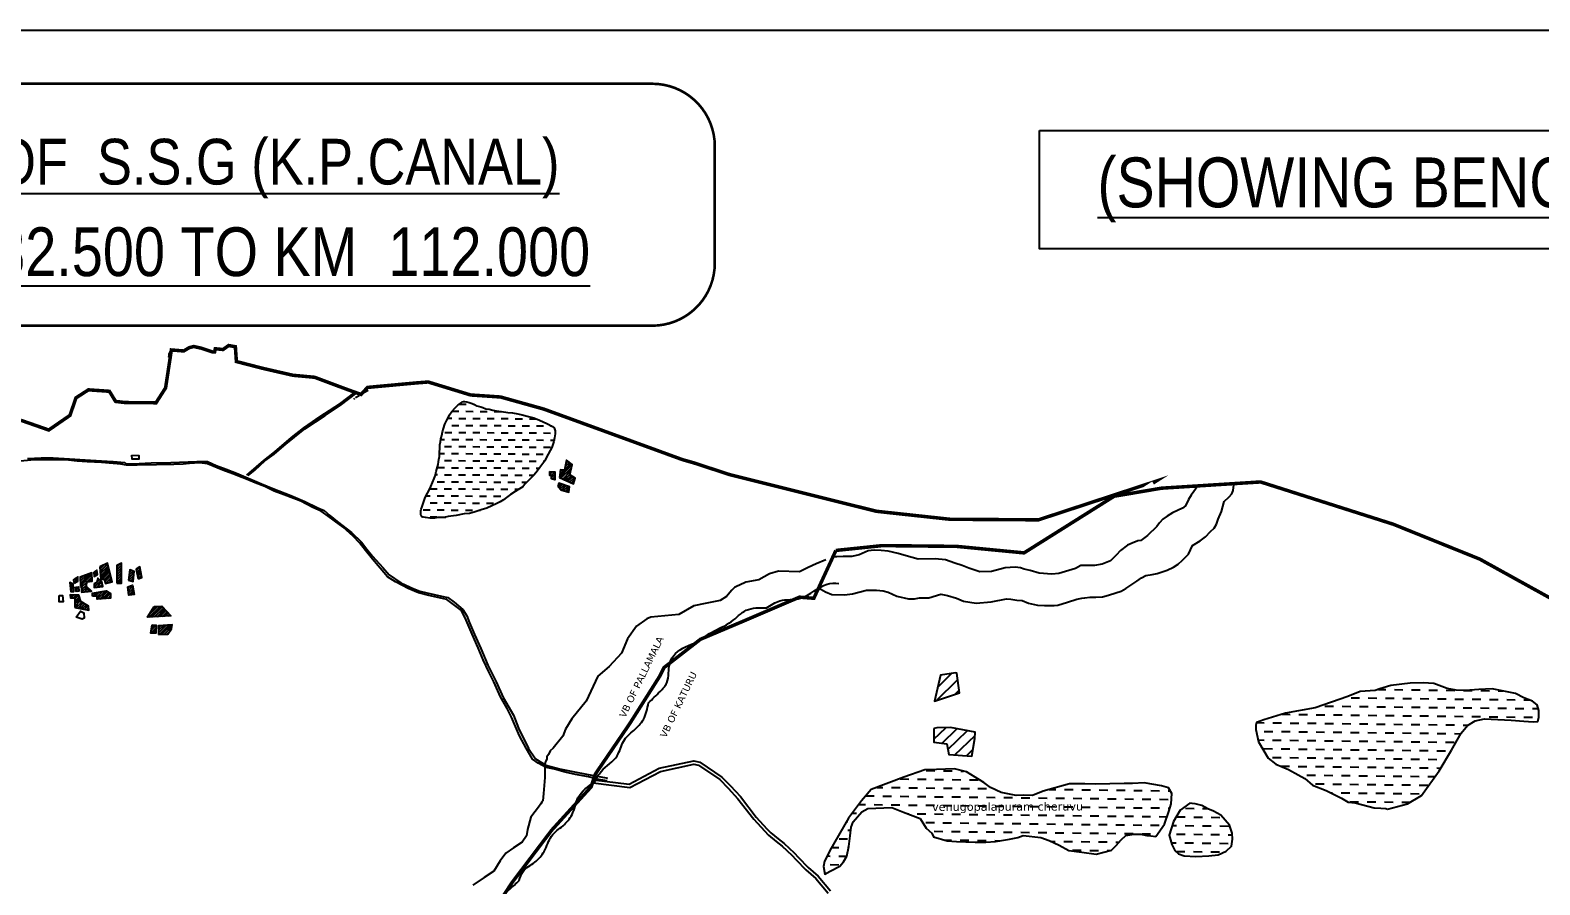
# Model space of a CAD drawing. Header units: inches. Extents: x 360616 to 379062, y 1506291 to 1520405.
# Drawn here: x 367827 to 372143, y 1516719 to 1519163 of the extents above; entities that cross this region are included whole.
import ezdxf

# ---------------------------------------------------------------- set-up
doc = ezdxf.new("R2010")
doc.units = ezdxf.units.IN
doc.header["$MEASUREMENT"] = 0
for name, pattern in [('ACAD_ISO02W100', [15, 12, -3]), ('ACAD_ISO03W100', [30, 12, -18]), ('BORDER', [1.75, 0.5, -0.25, 0.5, -0.25, 0, -0.25])]:
    doc.linetypes.add(name, pattern=pattern)
for name, color, linetype in [('CARTTRACK', 30, 'ACAD_ISO02W100'), ('NALA', 4, 'Continuous'), ('TITLEBLOCK', 7, 'Continuous'), ('VILLAGE_AREA', 1, 'Continuous'), ('WATER_BODY', 4, 'Continuous'), ('ZSTU', 7, 'Continuous'), ('ZTEXT', 7, 'Continuous')]:
    doc.layers.add(name, color=color, linetype=linetype)
doc.layers.add('ROAD', color=1, linetype='Continuous', lineweight=25)
doc.layers.add('VILL_BOUNDARY', color=6, linetype='BORDER', lineweight=30)
doc.styles.add('ARIALN', font='ARIALN.TTF')
doc.styles.get("Standard").update_dxf_attribs({"font": 'verdana.TTF'})
pattern_1 = [(44.63535, (369184.5746, 1513493.6856), (-3.542845, 3.58823), [])]
pattern_2 = [(359.325697, (326163.774, 1504062.728), (25.019457, 24.437382), [24.730132, -24.730132])]

msp = doc.modelspace()

# ---------------------------------------------------------------- hatches: boundary and pattern name
at = {"layer": 'ROAD'}
h = msp.add_hatch(dxfattribs=at)
h.set_pattern_fill('ANSI31', color=1, scale=197.841056, angle=-0.6743, style=0)
h.set_pattern_definition([(44.325697, (326163.774, 1504062.728), (-17.279838, 17.691428), [])])
h.paths.add_polyline_path([(370424.4, 1516006.2), (370324.6, 1516013.3), (370303.7, 1516006.4), (370288.2, 1515947.6), (370279.2, 1515889.9), (370306.2, 1515872.9), (370318, 1515806.6), (370320.2, 1515794.4), (370323.3, 1515789.2), (370345, 1515794.5), (370361.6, 1515797.1), (370391.7, 1515808.5), (370417.4, 1515823.6), (370424.7, 1515836.5), (370415.3, 1515870.5), (370404, 1515884.4), (370396.3, 1515896.7), (370384.4, 1515925.3), (370389.4, 1515947.2), (370405, 1515967.9), (370416.6, 1515988.6)])
h.paths.add_polyline_path([(370581.9, 1516099.9), (370569.6, 1516138.7), (370457.4, 1516106.1), (370440.8, 1516054.9), (370464.9, 1516056.5), (370492.8, 1516069.4), (370520.8, 1516084.6), (370548.8, 1516092.8), (370573.3, 1516092.9)])
h.paths.add_polyline_path([(370410.7, 1517166.5), (370410.5, 1517127.1), (370447.9, 1517122.6), (370453.1, 1517091.7), (370519.3, 1517087.3), (370527.9, 1517137.3), (370528.1, 1517155.7), (370458.3, 1517168.7), (370418.6, 1517168.4)])
h.paths.add_polyline_path([(370472.2, 1517325.7), (370429.8, 1517319), (370412, 1517244.5), (370483.9, 1517267.9), (370476.5, 1517324.2)])
h.paths.add_polyline_path([(373788.2, 1517360.2), (373775.6, 1517416.9), (373716.6, 1517425.9), (373715.3, 1517384.3), (373767.4, 1517356.6)])
edge = h.paths.add_edge_path()
edge.add_line((373698, 1517216.1), (373689.6, 1517121.6))
edge.add_line((373689.6, 1517121.6), (373734.6, 1517117.4))
edge.add_line((373734.6, 1517117.4), (373768.7, 1517110.3))
edge.add_line((373768.7, 1517110.3), (373797.2, 1517117.7))
edge.add_line((373797.2, 1517117.7), (373788.2, 1517144.7))
edge.add_line((373788.2, 1517144.7), (373774.9, 1517156.3))
edge.add_line((373774.9, 1517156.3), (373762.2, 1517176.6))
edge.add_line((373762.2, 1517176.6), (373765, 1517194.6))
edge.add_line((373765, 1517194.6), (373762.5, 1517202.9))
edge.add_line((373762.5, 1517202.9), (373746.5, 1517205.7))
edge.add_line((373746.5, 1517205.7), (373716.1, 1517212.8))
edge.add_line((373716.1, 1517212.8), (373697.8, 1517214.4))
at = {"layer": 'VILLAGE_AREA'}
h = msp.add_hatch(dxfattribs=at)
h.set_pattern_fill('ANSI31', color=1, scale=40.340267, angle=-0.3646, style=0)
h.set_pattern_definition(pattern_1)
h.paths.add_polyline_path([(369339.7, 1517883.8), (369380.1, 1517865.9), (369384.5, 1517881.8), (369369.2, 1517891.1), (369376.5, 1517921.1), (369360.4, 1517933.9), (369354.1, 1517904.5), (369342.5, 1517905.6)])
h = msp.add_hatch(dxfattribs=at)
h.set_pattern_fill('ANSI31', color=1, scale=40.340267, angle=-0.3646, style=0)
h.set_pattern_definition(pattern_1)
h.paths.add_polyline_path([(369327, 1517900.4), (369312.4, 1517901.1), (369312.3, 1517890.1), (369317.5, 1517890.1), (369317.4, 1517880.4), (369326.2, 1517877.7)])
h = msp.add_hatch(dxfattribs=at)
h.set_pattern_fill('ANSI31', color=1, scale=40.340267, angle=-0.3646, style=0)
h.set_pattern_definition(pattern_1)
h.paths.add_polyline_path([(369368.6, 1517856.8), (369338.5, 1517867.7), (369334.9, 1517858.3), (369343.9, 1517849), (369366.9, 1517842.4)])
h = msp.add_hatch(dxfattribs=at)
h.set_pattern_fill('ANSI31', color=1, scale=40.340267, angle=-0.3646, style=0)
h.set_pattern_definition(pattern_1)
h.paths.add_polyline_path([(368047.2, 1517639.3), (368025.2, 1517628.4), (368028.3, 1517593.1), (368038, 1517593), (368041.8, 1517580.7), (368060.8, 1517585.5)])
h = msp.add_hatch(dxfattribs=at)
h.set_pattern_fill('ANSI31', color=1, scale=40.340267, angle=-0.3646, style=0)
h.set_pattern_definition(pattern_1)
h.paths.add_polyline_path([(368087.7, 1517639.1), (368074.7, 1517632.1), (368073.8, 1517581.9), (368087.3, 1517581.8)])
h = msp.add_hatch(dxfattribs=at)
h.set_pattern_fill('ANSI31', color=1, scale=40.340267, angle=-0.3646, style=0)
h.set_pattern_definition(pattern_1)
h.paths.add_polyline_path([(367962.8, 1517600.1), (367950.3, 1517591.7), (367952, 1517582.1), (367962.7, 1517587.2)])
h = msp.add_hatch(dxfattribs=at)
h.set_pattern_fill('ANSI31', color=1, scale=40.340267, angle=-0.3646, style=0)
h.set_pattern_definition(pattern_1)
h.paths.add_polyline_path([(368002.8, 1517611), (367969.8, 1517599.3), (367970, 1517574.3), (367973.5, 1517569.9), (367973.4, 1517556), (368002.1, 1517558.5), (367988, 1517572.4), (367988.3, 1517585.4), (368003.8, 1517587.3)])
h = msp.add_hatch(dxfattribs=at)
h.set_pattern_fill('ANSI31', color=1, scale=40.340267, angle=-0.3646, style=0)
h.set_pattern_definition(pattern_1)
h.paths.add_polyline_path([(368017.1, 1517618.7), (368008.2, 1517613.4), (368009.8, 1517601.1), (368019, 1517606.7)])
h = msp.add_hatch(dxfattribs=at)
h.set_pattern_fill('ANSI31', color=1, scale=40.340267, angle=-0.3646, style=0)
h.set_pattern_definition(pattern_1)
h.paths.add_polyline_path([(368031.7, 1517585.9), (368019.8, 1517595.9), (368017.4, 1517583.6), (368009.8, 1517580.1), (368009.6, 1517569.9), (368034.6, 1517571.9)])
h = msp.add_hatch(dxfattribs=at)
h.set_pattern_fill('ANSI31', color=1, scale=40.340267, angle=-0.3646, style=0)
h.set_pattern_definition(pattern_1)
h.paths.add_polyline_path([(368124, 1517615), (368111.9, 1517620.4), (368107.3, 1517590.5), (368120.8, 1517586.9)])
h = msp.add_hatch(dxfattribs=at)
h.set_pattern_fill('ANSI31', color=1, scale=40.340267, angle=-0.3646, style=0)
h.set_pattern_definition(pattern_1)
h.paths.add_polyline_path([(368139.9, 1517628.8), (368129.3, 1517621.8), (368135, 1517594.4), (368145.3, 1517598.5)])
h = msp.add_hatch(dxfattribs=at)
h.set_pattern_fill('ANSI31', color=1, scale=40.340267, angle=-0.3646, style=0)
h.set_pattern_definition(pattern_1)
h.paths.add_polyline_path([(367949.1, 1517579.2), (367940.3, 1517583.5), (367942.5, 1517557.2), (367951, 1517558.3)])
h = msp.add_hatch(dxfattribs=at)
h.set_pattern_fill('ANSI31', color=1, scale=40.340267, angle=-0.3646, style=0)
h.set_pattern_definition(pattern_1)
h.paths.add_polyline_path([(367971.6, 1517529.3), (367965.5, 1517547.4), (367940.7, 1517548.7), (367941.5, 1517540.2), (367954.2, 1517539.5), (367954, 1517512.6), (367994.5, 1517504.4), (367993.4, 1517516.2)])
h = msp.add_hatch(dxfattribs=at)
h.set_pattern_fill('ANSI31', color=1, scale=40.340267, angle=-0.3646, style=0)
h.set_pattern_definition(pattern_1)
h.paths.add_polyline_path([(367965, 1517570.9), (367956.1, 1517570.4), (367957.8, 1517557.8), (367965.2, 1517558.7)])
h = msp.add_hatch(dxfattribs=at)
h.set_pattern_fill('ANSI31', color=1, scale=40.340267, angle=-0.3646, style=0)
h.set_pattern_definition(pattern_1)
h.paths.add_polyline_path([(368055.8, 1517551.9), (368044, 1517559.8), (368004.5, 1517553.6), (368004.3, 1517544.7), (368017.8, 1517544.6), (368017.7, 1517535.7), (368056.3, 1517539)])
h = msp.add_hatch(dxfattribs=at)
h.set_pattern_fill('ANSI31', color=1, scale=40.340267, angle=-0.3646, style=0)
h.set_pattern_definition(pattern_1)
h.paths.add_polyline_path([(368119.3, 1517576), (368105.5, 1517571.4), (368108.8, 1517547.9), (368123.5, 1517549)])
h = msp.add_hatch(dxfattribs=at)
h.set_pattern_fill('ANSI31', color=1, scale=40.340267, angle=-0.3646, style=0)
h.set_pattern_definition(pattern_1)
h.paths.add_polyline_path([(368228.2, 1517488), (368202.6, 1517516.3), (368181.2, 1517515.5), (368161.5, 1517484.4)])
h = msp.add_hatch(dxfattribs=at)
h.set_pattern_fill('ANSI31', color=1, scale=40.340267, angle=-0.3646, style=0)
h.set_pattern_definition(pattern_1)
h.paths.add_polyline_path([(368186.9, 1517462.2), (368174.9, 1517462.3), (368171.9, 1517439.1), (368185.8, 1517439)])
h = msp.add_hatch(dxfattribs=at)
h.set_pattern_fill('ANSI31', color=1, scale=40.340267, angle=-0.3646, style=0)
h.set_pattern_definition(pattern_1)
h.paths.add_polyline_path([(368193.3, 1517459.8), (368193.6, 1517435.4), (368220.1, 1517435.9), (368230.9, 1517451.1), (368232.9, 1517462.5)])
at = {"layer": 'WATER_BODY'}
h = msp.add_hatch(dxfattribs=at)
h.set_pattern_fill('DASH', color=256, scale=161.361069, angle=-0.3646, style=0)
h.set_pattern_definition([(359.63535, (369184.575, 1513493.686), (20.29809, 20.04136), [20.17013, -20.17013])])
h.paths.add_polyline_path([(369170.2, 1517814.8), (369179.6, 1517819.9), (369188.5, 1517826.9), (369200.1, 1517835.2), (369213.1, 1517844), (369225.8, 1517851.6), (369234.8, 1517857.6), (369241.3, 1517865.2), (369251.5, 1517875.1), (369259.3, 1517882.7), (369267.1, 1517891.9), (369275.7, 1517902.1), (369283.6, 1517912.1), (369292, 1517924.4), (369298.1, 1517931.3), (369301.8, 1517940), (369307.4, 1517950.9), (369312.8, 1517961), (369317.6, 1517969.5), (369321, 1517978.1), (369323.4, 1517986.9), (369325.8, 1517997.2), (369328, 1518008.6), (369327.9, 1518017.2), (369325.1, 1518025.7), (369320.3, 1518030.2), (369303.5, 1518038.4), (369283.2, 1518048.3), (369266.3, 1518054.6), (369251.7, 1518058.6), (369233.6, 1518062.8), (369220.7, 1518066), (369206, 1518068.4), (369192.4, 1518070.2), (369174.2, 1518072.7), (369158.7, 1518074.3), (369149.5, 1518076.1), (369138.4, 1518079.6), (369129.4, 1518080.6), (369120.7, 1518083.7), (369115.1, 1518085.8), (369103.3, 1518089.3), (369097, 1518092.2), (369090.1, 1518095.2), (369081.7, 1518098.4), (369075.2, 1518100.3), (369069.7, 1518101.4), (369065.1, 1518101.5), (369061.7, 1518100.1), (369058.4, 1518097.5), (369050.3, 1518091.6), (369041.4, 1518083.4), (369032.3, 1518072.7), (369025.6, 1518063.3), (369021.2, 1518054.7), (369017.7, 1518047.5), (369012.3, 1518036.7), (369008.7, 1518024.4), (369005.7, 1518014.6), (369003.1, 1518003.6), (369000.9, 1517994.1), (368999.6, 1517985.6), (368998.2, 1517977.8), (368998, 1517967.7), (368997.3, 1517955.3), (368996.7, 1517944.4), (368995.4, 1517935), (368994.2, 1517928.4), (368992.8, 1517920.7), (368989.4, 1517907.3), (368987.4, 1517901.4), (368986.7, 1517897.3), (368985.4, 1517890.7), (368981.9, 1517880.8), (368977.3, 1517870.1), (368972.2, 1517858.4), (368968.9, 1517851.8), (368962.4, 1517839.2), (368955.9, 1517826.6), (368951.1, 1517812.9), (368947.1, 1517800.6), (368944.5, 1517793.3), (368943.3, 1517788.2), (368943.4, 1517777.9), (368944, 1517774.7), (368946.3, 1517771.9), (368956.4, 1517769.2), (368969.5, 1517767.9), (368982.4, 1517767.8), (368993, 1517769.1), (369008.9, 1517769.7), (369021.2, 1517772.1), (369044.2, 1517775.6), (369067.5, 1517779.6), (369082.4, 1517781.2), (369096.3, 1517784.7), (369116.3, 1517791.1), (369132.2, 1517796.1), (369146.9, 1517803), (369159, 1517808.8)])
h = msp.add_hatch(dxfattribs=at)
h.set_pattern_fill('DASH', color=4, scale=197.841056, angle=-0.6743, style=0)
h.set_pattern_definition(pattern_2)
h.paths.add_polyline_path([(371707.7, 1516935.6), (371764.5, 1516950.5), (371804.9, 1516974.6), (371855.2, 1517045.6), (371890, 1517104.7), (371918.3, 1517152.5), (371936.5, 1517175.1), (371957.9, 1517187.9), (371984.6, 1517193.5), (372061.3, 1517190.5), (372097.7, 1517186.8), (372124.3, 1517185.4), (372137.3, 1517186.4), (372139.7, 1517198.8), (372139.9, 1517217.3), (372135.7, 1517233.6), (372121.7, 1517244.7), (372096.8, 1517254.2), (372073.6, 1517265.9), (372007.1, 1517280.1), (371968.9, 1517277.9), (371930.3, 1517275.3), (371904, 1517276), (371878.1, 1517280.5), (371840, 1517295.1), (371809.1, 1517296.6), (371772, 1517295.5), (371716.6, 1517288.9), (371685.7, 1517279.4), (371672.5, 1517275), (371629.3, 1517272.5), (371594, 1517258), (371500.8, 1517225.7), (371415.9, 1517209.8), (371354.1, 1517191.3), (371333.2, 1517183.1), (371330.8, 1517175.4), (371330.7, 1517163.1), (371338.4, 1517128.2), (371366.4, 1517081.5), (371388.6, 1517064.1), (371424.4, 1517049.3), (371451.6, 1517034.2), (371471.2, 1517023.4), (371493.4, 1517004.7), (371531.6, 1516989.5), (371551.2, 1516979.4), (371575.7, 1516967.4), (371595.2, 1516956), (371615.2, 1516954.2), (371669.7, 1516939.8), (371688.2, 1516938.7), (371702.9, 1516937.8)])
h = msp.add_hatch(dxfattribs=at)
h.set_pattern_fill('DASH', color=4, scale=197.841056, angle=-0.6743, style=0)
h.set_pattern_definition(pattern_2)
h.paths.add_polyline_path([(371045.1, 1516857.6), (371069.5, 1516892.6), (371083.6, 1516932), (371088.9, 1516950.7), (371090.7, 1516980.7), (371081.6, 1516996.3), (371060.9, 1517002.5), (371011.6, 1517010.5), (370978.2, 1517009.4), (370954.4, 1517009), (370872.1, 1517007.4), (370841.7, 1517007.8), (370816.4, 1517008.1), (370798.2, 1517008.3), (370723, 1516987.4), (370692, 1516974.8), (370668, 1516975.4), (370646, 1516975.1), (370602.6, 1516983.7), (370572.2, 1516997.8), (370552.9, 1517011.6), (370503.9, 1517042.2), (370469.7, 1517051.4), (370418, 1517049.2), (370384.5, 1517047.7), (370324.1, 1517026.8), (370231.4, 1516992.2), (370203.5, 1516959.8), (370166.6, 1516909.7), (370112.7, 1516817.9), (370104.7, 1516799.7), (370097.2, 1516786.8), (370095, 1516772.2), (370098.9, 1516749.7), (370114.1, 1516758.4), (370141.5, 1516772.7), (370152, 1516785.1), (370161.1, 1516801.7), (370167.7, 1516828.7), (370171.2, 1516859.5), (370174.1, 1516884), (370179.5, 1516899), (370204.3, 1516928.2), (370222, 1516937.1), (370290.5, 1516940.5), (370323.7, 1516926.8), (370371.1, 1516908.7), (370388.4, 1516880.9), (370404.7, 1516867.1), (370409.5, 1516856.3), (370448.5, 1516845.6), (370475.2, 1516842.8), (370528.1, 1516841.3), (370559, 1516841.4), (370586.2, 1516843.5), (370626.2, 1516849.6), (370650.5, 1516855.1), (370665.8, 1516859.9), (370715.8, 1516854.8), (370740, 1516846.3), (370768.3, 1516833.2), (370796.1, 1516817.7), (370833.1, 1516813.1), (370874.2, 1516807.3), (370918.1, 1516818.1), (370931.2, 1516831.4), (370945.7, 1516847.8), (370959.7, 1516860.1), (370982, 1516864), (371000.9, 1516863.8), (371019.4, 1516859.9), (371030.9, 1516859.7)])
h = msp.add_hatch(dxfattribs=at)
h.set_pattern_fill('DASH', color=4, scale=197.841056, angle=-0.6743, style=0)
h.set_pattern_definition(pattern_2)
h.paths.add_polyline_path([(371142.7, 1516952.5), (371114.7, 1516933), (371095.8, 1516900), (371083.5, 1516861.4), (371090.3, 1516834.4), (371099.6, 1516817.7), (371109.8, 1516807.8), (371126.3, 1516802.3), (371159.1, 1516800.5), (371196.1, 1516801.8), (371223.4, 1516805), (371245.7, 1516815.7), (371261.8, 1516829.7), (371264.7, 1516850.1), (371263.7, 1516867.2), (371255.4, 1516889.8), (371230.9, 1516918.6), (371210, 1516929.8), (371193.6, 1516937), (371176.8, 1516946.1), (371157.3, 1516950.8), (371148.8, 1516951.5)])

# ---------------------------------------------------------------- linework, layer by layer
at = {"layer": 'CARTTRACK', "color": 6}
msp.add_lwpolyline([(368792.6, 1518132.9), (368751.2, 1518108.3)], dxfattribs=at)
at = {"layer": 'NALA'}
for points in [[(368222.8, 1518227.9), (368223.8, 1518233.1), (368224, 1518236.4), (368224.3, 1518238.9), (368225.5, 1518241.2), (368226.5, 1518243.1), (368227.7, 1518245.1), (368229.2, 1518249.3), (368229.2, 1518249.3), (368229.6, 1518252.1)], [(370080.9, 1517568.3), (370100.6, 1517556.6), (370118.9, 1517549.5), (370154.4, 1517548.3), (370177.9, 1517551.8), (370217.4, 1517561.6), (370233.7, 1517561.9), (370246.5, 1517561.7), (370265.3, 1517559.8), (370279.8, 1517555.8), (370304.7, 1517545.1), (370337.9, 1517537.5), (370354.6, 1517537.3), (370369.2, 1517540.1), (370395.7, 1517539.8), (370430.1, 1517550.1), (370449.3, 1517546.8), (370474.8, 1517538.9), (370494.9, 1517530.4), (370531.2, 1517524.7), (370574.1, 1517528), (370617.7, 1517536.6), (370630.2, 1517536.4), (370648, 1517533.6), (370662.4, 1517532.3), (370680.8, 1517524.5), (370706.5, 1517518.9), (370726.6, 1517517.9), (370744.8, 1517517.7), (370754.6, 1517517.5), (370764.8, 1517518.9), (370792.5, 1517527.8), (370819.4, 1517536.4), (370833.4, 1517538.8), (370842, 1517540), (370856.4, 1517541.5), (370873.5, 1517541.7), (370893, 1517543.2), (370910.1, 1517547.2), (370930.6, 1517554.6), (370945.5, 1517558.7), (370958.8, 1517566.2), (370990.6, 1517587.6), (371003.9, 1517597.2), (371016.3, 1517603.9), (371034.6, 1517606.2), (371049.1, 1517609.9), (371077.1, 1517618.6), (371096, 1517627.9), (371108.7, 1517636.1), (371121, 1517647.3), (371138.6, 1517664.4), (371150.3, 1517689.2), (371171.9, 1517703.2), (371186.9, 1517714.5), (371200.9, 1517729.1), (371212, 1517739), (371218.3, 1517750.4), (371222.8, 1517764.7), (371232.6, 1517786.5), (371240.6, 1517815.2), (371255, 1517828.5), (371262.3, 1517837.4), (371266.6, 1517847.1), (371267.9, 1517862.9), (371267.9, 1517866.9)], [(371165, 1517860.5), (371153.8, 1517844.3), (371146, 1517833), (371138.2, 1517820.8), (371129.7, 1517803.2), (371121.3, 1517796.3), (371093, 1517783.3), (371077.6, 1517773.8), (371064.8, 1517764.6), (371055.6, 1517754), (371047.9, 1517743.5), (371021.5, 1517717.7), (371002.6, 1517704.2), (370993.6, 1517702.4), (370977.5, 1517696.2), (370963.8, 1517690.4), (370944.3, 1517674.9), (370931.6, 1517662.3), (370915.7, 1517645.8), (370891.6, 1517635.8), (370869.9, 1517632.7), (370847.9, 1517632), (370830.2, 1517632.2), (370815.1, 1517623.4), (370768.1, 1517609.2), (370747.8, 1517607.8), (370711.5, 1517610.6), (370685.9, 1517618.5), (370668.6, 1517621.4), (370657.6, 1517625.9), (370643, 1517628), (370614.1, 1517625.5), (370575, 1517615.5), (370541.7, 1517614.4), (370510.4, 1517624.9), (370491, 1517632.2), (370470.5, 1517639.2), (370443.7, 1517648.7), (370413.8, 1517651.5), (370365.6, 1517650.2), (370330.9, 1517659.5), (370308.2, 1517666.5), (370279.4, 1517673.1), (370259.8, 1517675.6), (370239.3, 1517675.9), (370222.4, 1517674.1), (370197.2, 1517662.4), (370175.6, 1517658.4), (370151.4, 1517658), (370133.2, 1517657.2), (370121.6, 1517656.7)], [(370101.8, 1517648.9), (370073.7, 1517637.1), (370073.7, 1517637.1), (370051.2, 1517626.6), (370026.3, 1517614.3), (369966.1, 1517616.4), (369940.7, 1517608.7), (369910.2, 1517591.5), (369873, 1517584.4), (369854.3, 1517576), (369847.6, 1517573.2), (369840.2, 1517569.3), (369832.9, 1517561.5), (369817, 1517543.6), (369817, 1517543.6), (369799.5, 1517531.9), (369756.6, 1517524), (369724.5, 1517516.6), (369681.6, 1517492.7), (369601.1, 1517484.8), (369589.9, 1517479.5), (369559.7, 1517459.1), (369534.7, 1517422.6), (369517.5, 1517382.1), (369481.8, 1517343.4), (369449.5, 1517315.5), (369416.5, 1517244.1), (369375, 1517194.4), (369357.3, 1517164.7), (369349.9, 1517144), (369322.1, 1517109.9), (369322.1, 1517109.9), (369313.5, 1517102.6), (369313.5, 1517102.6), (369308.6, 1517092), (369303.9, 1517085.3), (369304.1, 1517078.5), (369300.2, 1517072.3), (369298.3, 1517062.9), (369298, 1517026.5), (369294.5, 1516980.2), (369292.6, 1516959.2), (369289.4, 1516955.8), (369286.9, 1516950.6), (369279.7, 1516941.6), (369270.3, 1516928.6), (369258.1, 1516913.2), (369248.8, 1516877.1), (369245.6, 1516859.4), (369233.5, 1516841.6), (369208.7, 1516825.5), (369186.2, 1516809.9), (369170, 1516788), (369152, 1516758.1), (369125, 1516740.7), (369092, 1516718.6)]]:
    msp.add_lwpolyline(points, dxfattribs=at)
msp.add_open_spline([(369932.1, 1517510.9), (369944.3, 1517519.1), (369973.5, 1517538.6), (370041.2, 1517529.3), (370087, 1517581.5), (370126.9, 1517582), (370138.4, 1517581.3)], degree=3, knots=[0, 0, 0, 0, 5.351683, 12.724447, 23.359449, 27.557008, 27.557008, 27.557008, 27.557008], dxfattribs=at)
for points in [[(369734.3, 1517413.7), (369774.4, 1517441.2), (369831.1, 1517471.7), (369873.9, 1517504.3), (369932.1, 1517510.9)], [(369594.4, 1517239.7), (369627.6, 1517272.1), (369646.5, 1517296.4), (369655.8, 1517354.4), (369671.8, 1517380.3), (369734.3, 1517413.7)], [(369441.6, 1517014.4), (369459.4, 1517043.8), (369505.2, 1517088.6), (369522.5, 1517129.5), (369552.4, 1517161), (369579.9, 1517192.2), (369594.4, 1517239.7)], [(369350.1, 1516887.7), (369376, 1516920.2), (369392.6, 1516968), (369441.6, 1517014.4)], [(369224.6, 1516731.4), (369235.8, 1516757.6), (369269.3, 1516783.8), (369296.3, 1516814.9), (369317.4, 1516858.6), (369350.1, 1516887.7)], [(369051.1, 1516587.4), (369073.3, 1516602.8), (369091.3, 1516625.4), (369133.3, 1516648.7), (369159.8, 1516663.2), (369174.3, 1516685.1), (369196.8, 1516706.4), (369224.6, 1516731.4)]]:
    msp.add_spline(points, degree=3, dxfattribs=at)
at = {"layer": 'ROAD', "color": 1}
for p, q in [((367819.1, 1517937.9), (367857.5, 1517940.3)), ((367857.5, 1517940.3), (367892, 1517940.3)), ((367892, 1517940.3), (367939.3, 1517937.1)), ((367939.3, 1517937.1), (367984.2, 1517934.2)), ((367984.2, 1517934.2), (368030.6, 1517931.2)), ((368030.6, 1517931.2), (368063.4, 1517929.5)), ((368063.4, 1517929.5), (368097.1, 1517927.2)), ((368097.1, 1517927.2), (368101.4, 1517923.4)), ((368101.4, 1517923.4), (368120.6, 1517923.3)), ((368120.6, 1517923.3), (368172.5, 1517925.6)), ((368172.5, 1517925.6), (368228.8, 1517926.4)), ((368228.8, 1517926.4), (368303.3, 1517929.9)), ((368303.3, 1517929.9), (368333.7, 1517929.9)), ((368333.7, 1517929.9), (368358.2, 1517918.1)), ((368358.2, 1517918.1), (368387.1, 1517907.5)), ((368387.1, 1517907.5), (368416.1, 1517896.7)), ((368416.1, 1517896.7), (368487.6, 1517866)), ((368487.6, 1517866), (368520.2, 1517852.2)), ((368520.2, 1517852.2), (368571.6, 1517832.5)), ((368571.6, 1517832.5), (368611.4, 1517815.3)), ((368611.4, 1517815.3), (368649, 1517796.8)), ((368649, 1517796.8), (368667.4, 1517789.9)), ((368667.4, 1517789.9), (368683.7, 1517775.2)), ((368683.7, 1517775.2), (368704.6, 1517758.3)), ((368704.6, 1517758.3), (368745.3, 1517726.4)), ((368745.3, 1517726.4), (368773.8, 1517699.3)), ((368773.8, 1517699.3), (368789.3, 1517679.3)), ((368789.3, 1517679.3), (368805.1, 1517659)), ((368805.1, 1517659), (368835, 1517626.2)), ((368835, 1517626.2), (368853.4, 1517605.5)), ((368853.4, 1517605.5), (368886.5, 1517583.2)), ((368886.5, 1517583.2), (368923.8, 1517565.4)), ((368923.8, 1517565.4), (368940.5, 1517558.7)), ((368940.5, 1517558.7), (368960.4, 1517554.1)), ((368960.4, 1517554.1), (369002.5, 1517544.9)), ((369002.5, 1517544.9), (369020.4, 1517541.2)), ((369020.4, 1517541.2), (369038.9, 1517527.3)), ((369038.9, 1517527.3), (369063.6, 1517506.4)), ((369063.6, 1517506.4), (369074.8, 1517488.4)), ((369074.8, 1517488.4), (369082.9, 1517468.7)), ((369082.9, 1517468.7), (369096.7, 1517434.6)), ((369096.7, 1517434.6), (369114.9, 1517394.6)), ((369114.9, 1517394.6), (369134.8, 1517347.8)), ((369134.8, 1517347.8), (369158.4, 1517300)), ((369158.4, 1517300), (369179.1, 1517255.1)), ((369179.1, 1517255.1), (369208.1, 1517204.4)), ((369208.1, 1517204.4), (369222.7, 1517167.2)), ((369222.7, 1517167.2), (369251.7, 1517108.9)), ((369251.7, 1517108.9), (369271.5, 1517079.6)), ((369271.5, 1517079.6), (369300.9, 1517061.3)), ((369300.9, 1517061.3), (369339.9, 1517051)), ((369339.9, 1517051), (369378.4, 1517042.9)), ((369378.4, 1517042.9), (369417.1, 1517035.3)), ((369417.1, 1517035.3), (369473.7, 1517024.9)), ((369455.7, 1517064.9), (369455.7, 1517064.9)), ((369473.7, 1517024.9), (369477.2, 1517024.1))]:
    msp.add_line(p, q, dxfattribs=at)
for points in [[(368445.6, 1517890.8), (368494.9, 1517932.5), (368526.2, 1517957.3), (368574, 1517997.9), (368609.1, 1518025.5), (368655.3, 1518058.7), (368712.1, 1518094.4), (368755.4, 1518127.6)], [(368449.9, 1517889.3), (368469.5, 1517905.6), (368497.8, 1517931.9), (368524.2, 1517950.7), (368557.3, 1517979.5), (368611.9, 1518023.4), (368669.5, 1518060.8), (368712.6, 1518089.7), (368760.7, 1518125.7)], [(369476.6, 1517017.1), (369451.6, 1517020.9), (369422.6, 1517028), (369386, 1517035), (369356.1, 1517041.7), (369325.6, 1517050), (369302.2, 1517055.2), (369279.4, 1517066.9), (369262.4, 1517078.3), (369245.1, 1517109.9), (369226, 1517145.6), (369214.4, 1517171.6), (369202.7, 1517198.5), (369190.5, 1517223.3), (369171.6, 1517257.2), (369152, 1517300.1), (369137.9, 1517328.3), (369122, 1517363.1), (369107.6, 1517396.6), (369090.1, 1517436.4), (369072.8, 1517476.3), (369059.4, 1517503.6), (369025.4, 1517529.6), (369017.8, 1517534.8), (368966.1, 1517546.7), (368936.7, 1517553.8), (368906.8, 1517566.2), (368871.4, 1517585.8), (368848.5, 1517599.7), (368827.5, 1517624.7), (368805.7, 1517650), (368785.4, 1517675.6), (368767.9, 1517696.7), (368749.9, 1517716.5), (368721, 1517741.5), (368696.5, 1517759.8), (368678.6, 1517773.8), (368658.4, 1517787.7), (368634.9, 1517798.4), (368600.5, 1517816.1), (368579.9, 1517824.3), (368552.8, 1517834.7), (368524.4, 1517844.6), (368497.4, 1517858), (368469.4, 1517869.1), (368445, 1517878.7), (368425.1, 1517886.5), (368406.2, 1517894.1), (368377.7, 1517904.8), (368333.2, 1517923.4), (368310.5, 1517925.6), (368282.2, 1517924.4), (368264, 1517922.4), (368236.8, 1517921.1), (368187.6, 1517920.5), (368132.3, 1517919.4), (368102.3, 1517919.4), (368086, 1517922.5), (368063.4, 1517923.9), (368030.8, 1517926.7), (367989.5, 1517928.3), (367961.1, 1517930.4), (367935.6, 1517933.2), (367885.5, 1517934), (367828.1, 1517933.4), (367799.1, 1517930.7)], [(369437, 1517020), (369539.2, 1517007.5), (369625, 1517052.7), (369724.2, 1517074.2), (369741.3, 1517070), (369804.3, 1517027.6), (369828.6, 1517002.6), (369857.5, 1516971.5), (369902.5, 1516912.9), (369933, 1516879.9), (369943.9, 1516868.3), (369965.3, 1516850.6), (369982.5, 1516837.1), (370011.3, 1516810.8), (370023.2, 1516797), (370050.7, 1516769.3), (370079.8, 1516744), (370114.4, 1516702.6)], [(369435.8, 1517010.6), (369541, 1516997.8), (369628.3, 1517043.7), (369724.1, 1517064.6), (369737.4, 1517061.3), (369798.2, 1517020.4), (369821.8, 1516996.1), (369850.3, 1516965.4), (369895.3, 1516906.8), (369926.2, 1516873.5), (369937.4, 1516861.5), (369959.4, 1516843.3), (369976.5, 1516829.9), (370004.6, 1516804.2), (370016.4, 1516790.6), (370044.3, 1516762.4), (370073.1, 1516737.5), (370108, 1516695.7)]]:
    msp.add_lwpolyline(points, dxfattribs=at)
at = {"layer": 'VILL_BOUNDARY', "linetype": 'ACAD_ISO03W100', "lineweight": -2, "ltscale": 3, "const_width": 10}
for points in [[(367799.8, 1518047.6), (367879.6, 1518019.7), (367940.3, 1518061.6), (367957.4, 1518111.6), (367993.1, 1518134.6), (368053, 1518130.4), (368070.7, 1518101.4), (368098.9, 1518098.2), (368186.4, 1518097.6), (368213.7, 1518140.2), (368230.2, 1518248.6), (368265.4, 1518245.7), (368281.5, 1518255.3), (368294.3, 1518258.4), (368314.6, 1518253.9), (368348.2, 1518242.7), (368353.7, 1518242.7), (368355.8, 1518252), (368378, 1518249.9), (368393.9, 1518261.3), (368413.2, 1518257.8), (368416.1, 1518215.5), (368491.1, 1518196.1), (368577.8, 1518176.2), (368639.7, 1518170.5), (368729.8, 1518136.8), (368772.6, 1518121.4), (368791.1, 1518141.5), (368927.5, 1518154.1), (368964.5, 1518157), (369085.6, 1518119.9), (369171.4, 1518114.1), (369294.9, 1518079.6), (369371.8, 1518051.6), (369691.8, 1517934.9), (369723.2, 1517926), (369827.7, 1517891.8), (370246.4, 1517787.3), (370456.6, 1517764.5), (370709.5, 1517762.9), (371045.1, 1517873.2), (371037.1, 1517868.1)], [(372183.1, 1517533.4), (371971.2, 1517650.6), (371724, 1517750.3), (371344.4, 1517871.2), (371061.5, 1517853.4), (370925.9, 1517830.4), (370668.2, 1517668.4), (370475.5, 1517687), (370263.1, 1517689.2), (370130.2, 1517675.4)], [(370246.4, 1517787.3), (370245, 1517784.6)], [(370130.2, 1517675.4), (370067.2, 1517538.6), (370025.9, 1517541.8), (369866.8, 1517473.7), (369742.9, 1517421.3), (369638.8, 1517340.4), (369626.6, 1517315.9), (369540.3, 1517179.5), (369442.1, 1517035.5), (369430.5, 1516999.6), (369317.6, 1516875.5), (369205.2, 1516727), (369178.1, 1516686.1)]]:
    msp.add_lwpolyline(points, dxfattribs=at)
at = {"layer": 'VILLAGE_AREA', "color": 1}
for points in [[(368117.4, 1517947.6), (368137.6, 1517947.2), (368137.1, 1517936.3), (368118.4, 1517936.4), (368117.4, 1517947.6)], [(369339.7, 1517883.8), (369380.1, 1517865.9), (369384.5, 1517881.8), (369369.2, 1517891.1), (369376.5, 1517921.1), (369360.4, 1517933.9), (369354.1, 1517904.5), (369342.5, 1517905.6), (369339.7, 1517883.8)], [(369312.4, 1517901.1), (369327, 1517900.4), (369326.2, 1517877.7), (369317.4, 1517880.4), (369317.5, 1517890.1), (369312.3, 1517890.1), (369312.4, 1517901.1)], [(369334.9, 1517858.3), (369343.9, 1517849), (369366.9, 1517842.4), (369368.6, 1517856.8), (369338.5, 1517867.7), (369334.9, 1517858.3)], [(368025.2, 1517628.4), (368028.3, 1517593.1), (368038, 1517593), (368041.8, 1517580.7), (368060.8, 1517585.5), (368047.2, 1517639.3), (368025.2, 1517628.4)], [(368073.8, 1517581.9), (368087.3, 1517581.8), (368087.7, 1517639.1), (368074.7, 1517632.1), (368073.8, 1517581.9)], [(367952, 1517582.1), (367962.7, 1517587.2), (367962.8, 1517600.1), (367950.3, 1517591.7), (367952, 1517582.1)], [(367972.3, 1517555.9), (368002.1, 1517558.5), (367988, 1517572.4), (367988.3, 1517585.4), (368003.8, 1517587.3), (368002.8, 1517611), (367969.8, 1517599.3), (367970, 1517574.3), (367973.5, 1517569.9), (367973.4, 1517556)], [(368008.2, 1517613.4), (368009.8, 1517601.1), (368019, 1517606.7), (368017.1, 1517618.7), (368008.2, 1517613.4)], [(368009.8, 1517580.1), (368009.6, 1517569.9), (368034.6, 1517571.9), (368031.7, 1517585.9), (368019.8, 1517595.9), (368017.4, 1517583.6), (368009.8, 1517580.1)], [(368107.3, 1517590.5), (368120.8, 1517586.9), (368124, 1517615), (368111.9, 1517620.4), (368107.3, 1517590.5)], [(368135, 1517594.4), (368145.3, 1517598.5), (368139.9, 1517628.8), (368129.3, 1517621.8), (368135, 1517594.4)], [(367909.6, 1517546.6), (367919, 1517546.2), (367920.6, 1517528.7), (367909.4, 1517528.1), (367909.6, 1517546.6)], [(367942.5, 1517557.2), (367951, 1517558.3), (367949.1, 1517579.2), (367940.3, 1517583.5), (367942.5, 1517557.2)], [(367954, 1517512.6), (367994.5, 1517504.4), (367993.4, 1517516.2), (367971.6, 1517529.3), (367965.5, 1517547.4), (367940.7, 1517548.7), (367941.5, 1517540.2), (367954.2, 1517539.5), (367954, 1517512.6)], [(367956.1, 1517570.4), (367965, 1517570.9), (367965.2, 1517558.7), (367957.8, 1517557.8), (367956.1, 1517570.4)], [(368004.3, 1517544.7), (368004.5, 1517553.6), (368044, 1517559.8), (368055.8, 1517551.9), (368056.3, 1517539), (368017.7, 1517535.7), (368017.8, 1517544.6), (368004.3, 1517544.7)], [(368105.5, 1517571.4), (368119.3, 1517576), (368123.5, 1517549), (368108.8, 1517547.9), (368105.5, 1517571.4)], [(367958, 1517484.2), (367970, 1517501.6), (367979.7, 1517497.4), (367980.7, 1517481.7), (367975.4, 1517478.9), (367958, 1517484.2)], [(368181.2, 1517515.5), (368202.6, 1517516.3), (368228.2, 1517488), (368161.5, 1517484.4), (368181.2, 1517515.5)], [(368174.9, 1517462.3), (368186.9, 1517462.2), (368185.8, 1517439), (368171.9, 1517439.1), (368174.9, 1517462.3)], [(368193.6, 1517435.4), (368220.1, 1517435.9), (368230.9, 1517451.1), (368232.9, 1517462.5), (368193.3, 1517459.8), (368193.6, 1517435.4)]]:
    msp.add_lwpolyline(points, dxfattribs=at)
at = {"layer": 'VILLAGE_AREA'}
for points in [[(370472.2, 1517325.7), (370429.8, 1517319), (370412, 1517244.5), (370483.9, 1517267.9), (370476.5, 1517324.2), (370472.2, 1517325.7)], [(370410.7, 1517166.5), (370410.5, 1517127.1), (370447.9, 1517122.6), (370453.1, 1517091.7), (370519.3, 1517087.3), (370527.9, 1517137.3), (370528.1, 1517155.7), (370458.3, 1517168.7), (370418.6, 1517168.4), (370410.7, 1517166.5)]]:
    msp.add_lwpolyline(points, dxfattribs=at)
at = {"layer": 'WATER_BODY', "color": 0}
msp.add_lwpolyline([(370712.8, 1518876), (374903.5, 1518876), (374903.5, 1518538.2), (370712.8, 1518538.2)], close=True, dxfattribs=at)
at = {"layer": 'WATER_BODY'}
msp.add_lwpolyline([(368943.4, 1517777.9), (368943.3, 1517788.2), (368944.5, 1517793.3), (368947.1, 1517800.6), (368951.1, 1517812.9), (368955.9, 1517826.6), (368962.4, 1517839.2), (368968.9, 1517851.8), (368972.2, 1517858.4), (368977.3, 1517870.1), (368981.9, 1517880.8), (368985.4, 1517890.7), (368986.7, 1517897.3), (368987.4, 1517901.4), (368989.4, 1517907.3), (368992.8, 1517920.7), (368994.2, 1517928.4), (368995.4, 1517935), (368996.7, 1517944.4), (368997.3, 1517955.3), (368998, 1517967.7), (368998.2, 1517977.8), (368999.6, 1517985.6), (369000.9, 1517994.1), (369003.1, 1518003.6), (369005.7, 1518014.6), (369008.7, 1518024.4), (369012.3, 1518036.7), (369017.7, 1518047.5), (369021.2, 1518054.7), (369025.6, 1518063.3), (369032.3, 1518072.7), (369041.4, 1518083.4), (369050.3, 1518091.6), (369058.4, 1518097.5), (369061.7, 1518100.1), (369065.1, 1518101.5), (369069.7, 1518101.4), (369075.2, 1518100.3), (369081.7, 1518098.4), (369090.1, 1518095.2), (369097, 1518092.2), (369103.3, 1518089.3), (369115.1, 1518085.8), (369120.7, 1518083.7), (369129.4, 1518080.6), (369138.4, 1518079.6), (369149.5, 1518076.1), (369158.7, 1518074.3), (369174.2, 1518072.7), (369192.4, 1518070.2), (369206, 1518068.4), (369220.7, 1518066), (369233.6, 1518062.8), (369251.7, 1518058.6), (369266.3, 1518054.6), (369283.2, 1518048.3), (369303.5, 1518038.4), (369320.3, 1518030.2), (369325.1, 1518025.7), (369327.9, 1518017.2), (369328, 1518008.6), (369325.8, 1517997.2), (369323.4, 1517986.9), (369321, 1517978.1), (369317.6, 1517969.5), (369312.8, 1517961), (369307.4, 1517950.9), (369301.8, 1517940), (369298.1, 1517931.3), (369292, 1517924.4), (369283.6, 1517912.1), (369275.7, 1517902.1), (369267.1, 1517891.9), (369259.3, 1517882.7), (369251.5, 1517875.1), (369241.3, 1517865.2), (369234.8, 1517857.6), (369225.8, 1517851.6), (369213.1, 1517844), (369200.1, 1517835.2), (369188.5, 1517826.9), (369179.6, 1517819.9), (369170.2, 1517814.8), (369159, 1517808.8), (369146.9, 1517803), (369132.2, 1517796.1), (369116.3, 1517791.1), (369096.3, 1517784.7), (369082.4, 1517781.2), (369067.5, 1517779.6), (369044.2, 1517775.6), (369021.2, 1517772.1), (369008.9, 1517769.7), (368993, 1517769.1), (368982.4, 1517767.8), (368969.5, 1517767.9), (368956.4, 1517769.2), (368946.3, 1517771.9), (368944, 1517774.7), (368943.4, 1517777.9)], dxfattribs=at)
at = {"layer": 'WATER_BODY', "color": 4}
for points in [[(371707.7, 1516935.6), (371764.5, 1516950.5), (371804.9, 1516974.6), (371855.2, 1517045.6), (371890, 1517104.7), (371918.3, 1517152.5), (371936.5, 1517175.1), (371957.9, 1517187.9), (371984.6, 1517193.5), (372061.3, 1517190.5), (372097.7, 1517186.8), (372124.3, 1517185.4), (372137.3, 1517186.4), (372139.7, 1517198.8), (372139.9, 1517217.3), (372135.7, 1517233.6), (372121.7, 1517244.7), (372096.8, 1517254.2), (372073.6, 1517265.9), (372007.1, 1517280.1), (371968.9, 1517277.9), (371930.3, 1517275.3), (371904, 1517276), (371878.1, 1517280.5), (371840, 1517295.1), (371809.1, 1517296.6), (371772, 1517295.5), (371716.6, 1517288.9), (371685.7, 1517279.4), (371672.5, 1517275), (371629.3, 1517272.5), (371594, 1517258), (371500.8, 1517225.7), (371415.9, 1517209.8), (371354.1, 1517191.3), (371333.2, 1517183.1), (371330.8, 1517175.4), (371330.7, 1517163.1), (371338.4, 1517128.2), (371366.4, 1517081.5), (371388.6, 1517064.1), (371424.4, 1517049.3), (371451.6, 1517034.2), (371471.2, 1517023.4), (371493.4, 1517004.7), (371531.6, 1516989.5), (371551.2, 1516979.4), (371575.7, 1516967.4), (371595.2, 1516956), (371615.2, 1516954.2), (371669.7, 1516939.8), (371688.2, 1516938.7), (371702.9, 1516937.8), (371707.7, 1516935.6)], [(371045.1, 1516857.6), (371069.5, 1516892.6), (371083.6, 1516932), (371088.9, 1516950.7), (371090.7, 1516980.7), (371081.6, 1516996.3), (371060.9, 1517002.5), (371011.6, 1517010.5), (370978.2, 1517009.4), (370954.4, 1517009), (370872.1, 1517007.4), (370841.7, 1517007.8), (370816.4, 1517008.1), (370798.2, 1517008.3), (370723, 1516987.4), (370692, 1516974.8), (370668, 1516975.4), (370646, 1516975.1), (370602.6, 1516983.7), (370572.2, 1516997.8), (370552.9, 1517011.6), (370503.9, 1517042.2), (370469.7, 1517051.4), (370418, 1517049.2), (370384.5, 1517047.7), (370324.1, 1517026.8), (370231.4, 1516992.2), (370203.5, 1516959.8), (370166.6, 1516909.7), (370112.7, 1516817.9), (370104.7, 1516799.7), (370097.2, 1516786.8), (370095, 1516772.2), (370098.9, 1516749.7), (370114.1, 1516758.4), (370141.5, 1516772.7), (370152, 1516785.1), (370161.1, 1516801.7), (370167.7, 1516828.7), (370171.2, 1516859.5), (370174.1, 1516884), (370179.5, 1516899), (370204.3, 1516928.2), (370222, 1516937.1), (370290.5, 1516940.5), (370323.7, 1516926.8), (370371.1, 1516908.7), (370388.4, 1516880.9), (370404.7, 1516867.1), (370409.5, 1516856.3), (370448.5, 1516845.6), (370475.2, 1516842.8), (370528.1, 1516841.3), (370559, 1516841.4), (370586.2, 1516843.5), (370626.2, 1516849.6), (370650.5, 1516855.1), (370665.8, 1516859.9), (370715.8, 1516854.8), (370740, 1516846.3), (370768.3, 1516833.2), (370796.1, 1516817.7), (370833.1, 1516813.1), (370874.2, 1516807.3), (370918.1, 1516818.1), (370931.2, 1516831.4), (370945.7, 1516847.8), (370959.7, 1516860.1), (370982, 1516864), (371000.9, 1516863.8), (371019.4, 1516859.9), (371030.9, 1516859.7), (371045.1, 1516857.6)], [(371142.7, 1516952.5), (371114.7, 1516933), (371095.8, 1516900), (371083.5, 1516861.4), (371090.3, 1516834.4), (371099.6, 1516817.7), (371109.8, 1516807.8), (371126.3, 1516802.3), (371159.1, 1516800.5), (371196.1, 1516801.8), (371223.4, 1516805), (371245.7, 1516815.7), (371261.8, 1516829.7), (371264.7, 1516850.1), (371263.7, 1516867.2), (371255.4, 1516889.8), (371230.9, 1516918.6), (371210, 1516929.8), (371193.6, 1516937), (371176.8, 1516946.1), (371157.3, 1516950.8), (371148.8, 1516951.5), (371142.7, 1516952.5)]]:
    msp.add_lwpolyline(points, dxfattribs=at)
at = {"layer": 'ZSTU'}
msp.add_lwpolyline([(376959.8, 1507682.8), (360959.8, 1507682.8), (360959.8, 1519162.8), (376959.8, 1519162.8)], close=True, dxfattribs=at)
at = {"layer": 'ZSTU', "color": 0, "const_width": 7.45}
msp.add_lwpolyline([(366931.9, 1519009.7), (369605.3, 1519009.7, -0.414214), (369784, 1518831), (369784, 1518496.7, -0.414214), (369605.3, 1518318), (366931.9, 1518318, -0.414214), (366753.2, 1518496.7), (366753.2, 1518831, -0.414214)], format="xyb", close=True, dxfattribs=at)

# ---------------------------------------------------------------- texts
at = {"layer": 'TITLEBLOCK', "color": 3, "extrusion": (0.000201441, 0.004807, 0.999988), "style": 'ARIALN'}
msp.add_text('%%U SITE MAP OF  S.S.G (K.P.CANAL)', height=130.658, rotation=359.9999, dxfattribs=at).set_placement((366944.7, 1518703.7, 7374.1))
at = {"layer": 'TITLEBLOCK', "color": 5, "style": 'ARIALN'}
msp.add_text('%%U(SHOWING BENCH MARK STONE ALONG CANAL)', height=142.666, rotation=359.9999, dxfattribs=at).set_placement((370878.1, 1518656.3))
at = {"layer": 'TITLEBLOCK', "color": 1, "extrusion": (0.000201441, 0.004807, 0.999988), "style": 'ARIALN'}
msp.add_text('%%UFROM KM 82.500 TO KM  112.000', height=139.347, rotation=359.9999, dxfattribs=at).set_placement((366925.6, 1518441.9, 7372.9))
at = {"layer": 'ZSTU', "color": 0}
msp.add_text('venugopalapuram cheruvu', height=23.29, rotation=0.1774, dxfattribs=at).set_placement((370405.2, 1516930.6))
at = {"layer": 'ZTEXT', "color": 5, "ltscale": 2}
for s, p in [('VB OF PALLAMALA', (369527.7, 1517195.3)), ('VB OF KATURU', (369644.2, 1517138))]:
    msp.add_text(s, height=20, rotation=64.0807, dxfattribs=at).set_placement(p)

doc.saveas('drawing.dxf')
